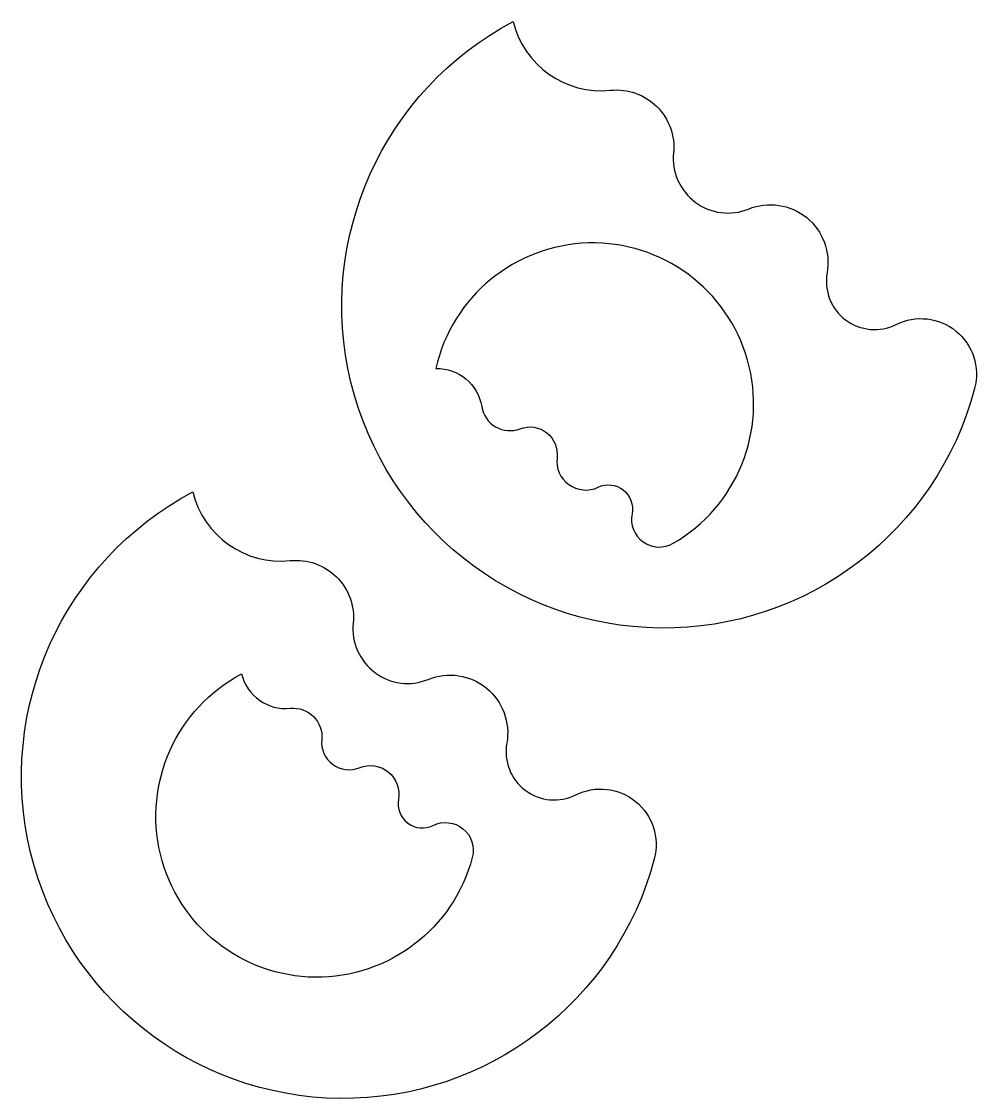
# Model space of a CAD drawing. Header units: millimetres. Extents: x 521 to 3030, y 1078 to 3906.
import ezdxf

# ---------------------------------------------------------------- set-up
doc = ezdxf.new("R2010")
doc.units = ezdxf.units.MM
doc.layers.get('0').update_dxf_attribs({"true_color": 0xe7f0ff})

msp = doc.modelspace()

# ---------------------------------------------------------------- linework, layer by layer
at = {"color": 7}
for points in [[(1812.833999598967, 3906.014638744262, 0.3763896861863762), (2068.455894784367, 3725.511263593997, -0.4753982456427071), (2233.86786250376, 3561.088014537313, 0.5649505919171837), (2431.180165545489, 3413.735537328652, -0.59164529454768), (2637.330527019634, 3246.531991996945, 0.6175505609947097), (2818.634304393787, 3110.549814761914, -0.6452692162959233), (3024.950017711552, 2942.631884049269, -1.530197147326457), (1812.833999598967, 3906.014638744262, -0.1689425106687636)], [(971.2680677709313, 2670.91926186967, 0.3763896861863762), (1226.889962956331, 2490.415886719404, -0.4753982456427071), (1392.301930675724, 2325.992637662721, 0.5649505919171837), (1589.614233717453, 2178.64016045406, -0.59164529454768), (1795.764595191598, 2011.436615122352, 0.6175505609947097), (1977.068372565751, 1875.454437887322, -0.6452692162959233), (2183.384085883516, 1707.536507174676, -1.530197147326457), (971.2680677709313, 2670.91926186967, -0.1689425106687636)]]:
    msp.add_lwpolyline(points, format="xyb", dxfattribs=at)
for points, elevation in [([(1812.833999598967, 3906.014638744262, 0.3763896861863762), (2068.455894784367, 3725.511263593997, -0.4753982456427071), (2233.86786250376, 3561.088014537313, 0.5649505919171837), (2431.180165545489, 3413.735537328652, -0.59164529454768), (2637.330527019634, 3246.531991996945, 0.6175505609947097), (2818.634304393787, 3110.549814761914, -0.6452692162959233), (3024.950017711552, 2942.631884049269, -1.530197147326457), (1812.833999598967, 3906.014638744262, -0.1689425106687636)], -1446.077742542308), ([(1609.357988630206, 2994.795182758676, -0.3763896861863762), (1729.916704140684, 2895.062532391973, 0.4753982456427071), (1830.909828316748, 2836.757988461441, -0.5649505919171837), (1927.839939360076, 2760.825268630539, 0.59164529454768), (2035.506203171273, 2683.225494701804, -0.6175505609947097), (2124.854315096833, 2613.529957188512, 0.6452692162959233), (2232.886958878537, 2535.943881558318, 1.530197147326457), (1609.357988630206, 2994.795182758676, 0.1689425106687636)], 366.1763362231336), ([(1609.357988630206, 2994.795182758676, -0.3763896861863762), (1729.916704140684, 2895.062532391973, 0.4753982456427071), (1830.909828316748, 2836.757988461441, -0.5649505919171837), (1927.839939360076, 2760.825268630539, 0.59164529454768), (2035.506203171273, 2683.225494701804, -0.6175505609947097), (2124.854315096833, 2613.529957188512, 0.6452692162959233), (2232.886958878537, 2535.943881558318, 1.530197147326457), (1609.357988630206, 2994.795182758676, 0.1689425106687636)], -1079.901406319174), ([(971.2680677709313, 2670.91926186967, 0.3763896861863762), (1226.889962956331, 2490.415886719404, -0.4753982456427071), (1392.301930675724, 2325.992637662721, 0.5649505919171837), (1589.614233717453, 2178.64016045406, -0.59164529454768), (1795.764595191598, 2011.436615122352, 0.6175505609947097), (1977.068372565751, 1875.454437887322, -0.6452692162959233), (2183.384085883516, 1707.536507174676, -1.530197147326457), (971.2680677709313, 2670.91926186967, -0.1689425106687636)], -1446.077742542308), ([(1099.189686477772, 2192.941401098737, 0.3763896861863762), (1227.000634070472, 2102.689713523604, -0.4753982456427071), (1309.706617930168, 2020.478088995263, 0.5649505919171837), (1408.362769451033, 1946.801850390932, -0.59164529454768), (1511.437950188105, 1863.200077725078, 0.6175505609947097), (1602.089838875182, 1795.208989107563, -0.6452692162959233), (1705.247695534065, 1711.25002375124, -1.530197147326457), (1099.189686477772, 2192.941401098737, -0.1689425106687636)], 366.1763362231336), ([(1099.189686477772, 2192.941401098737, 0.3763896861863762), (1227.000634070472, 2102.689713523604, -0.4753982456427071), (1309.706617930168, 2020.478088995263, 0.5649505919171837), (1408.362769451033, 1946.801850390932, -0.59164529454768), (1511.437950188105, 1863.200077725078, 0.6175505609947097), (1602.089838875182, 1795.208989107563, -0.6452692162959233), (1705.247695534065, 1711.25002375124, -1.530197147326457), (1099.189686477772, 2192.941401098737, -0.1689425106687636)], -1079.901406319174)]:
    msp.add_lwpolyline(points, format="xyb", dxfattribs=dict(at, elevation=elevation))

doc.saveas('drawing.dxf')
